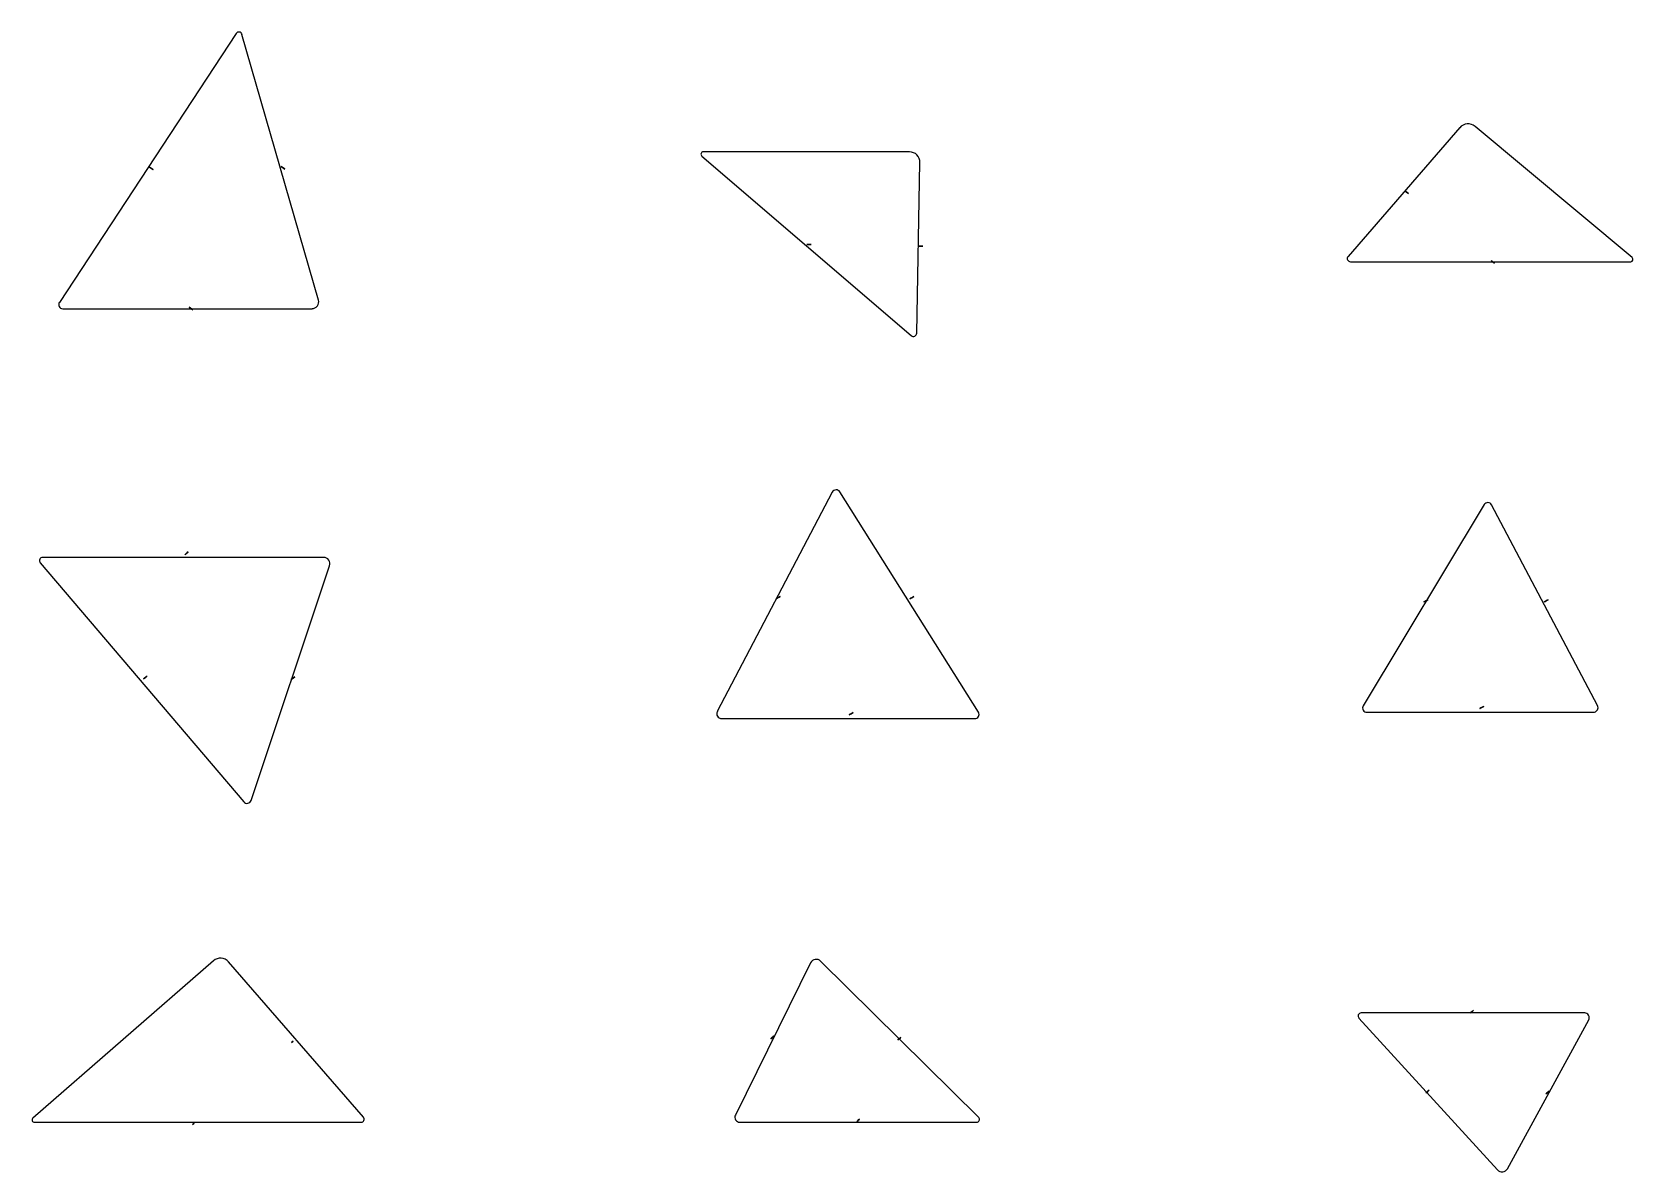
# Model space of a CAD drawing. Header units: metres. Extents: x -1 to 145, y -1 to 19.
# Drawn here: x 8.19 to 15.71, y 13.51 to 18.86 of the extents above; entities that cross this region are included whole.
import ezdxf

# ---------------------------------------------------------------- set-up
doc = ezdxf.new("R2010")
doc.units = ezdxf.units.M
doc.layers.add('LABELS', color=1, linetype='CONTINUOUS')
doc.layers.add('SHAPES', color=3, linetype='CONTINUOUS')

msp = doc.modelspace()

# ---------------------------------------------------------------- linework, layer by layer
at = {"layer": 'LABELS'}
for p, q in [((8.7385, 18.223), (8.7385, 18.223)), ((8.7385, 18.223), (8.7429, 18.2201)), ((8.7385, 18.223), (8.7429, 18.2201)), ((8.7429, 18.2201), (8.7385, 18.223)), ((8.7429, 18.2201), (8.7385, 18.223)), ((8.7385, 18.223), (8.7429, 18.2201)), ((8.7429, 18.2201), (8.7385, 18.223)), ((8.7385, 18.223), (8.7559, 18.2116)), ((8.7385, 18.223), (8.7429, 18.2201)), ((8.7429, 18.2201), (8.7385, 18.223)), ((8.7385, 18.223), (8.7385, 18.223)), ((8.7385, 18.223), (8.7429, 18.2201)), ((8.7429, 18.2201), (8.7516, 18.2144)), ((8.7429, 18.2201), (8.7516, 18.2144)), ((8.7516, 18.2144), (8.7429, 18.2201)), ((8.7516, 18.2144), (8.7429, 18.2201)), ((8.7516, 18.2144), (8.7429, 18.2201)), ((8.7429, 18.2201), (8.7472, 18.2173)), ((8.7429, 18.2201), (8.7516, 18.2144)), ((8.7516, 18.2144), (8.7429, 18.2201)), ((8.7516, 18.2144), (8.7429, 18.2201)), ((8.7429, 18.2201), (8.7429, 18.2201)), ((8.7429, 18.2201), (8.7516, 18.2144)), ((8.7472, 18.2173), (8.7472, 18.2173)), ((8.7472, 18.2173), (8.7516, 18.2144)), ((8.7516, 18.2144), (8.7472, 18.2173)), ((8.7472, 18.2173), (8.7472, 18.2173)), ((8.7516, 18.2144), (8.7559, 18.2116)), ((8.7516, 18.2144), (8.7559, 18.2116)), ((8.7559, 18.2116), (8.7516, 18.2144)), ((8.7559, 18.2116), (8.7516, 18.2144)), ((8.7516, 18.2144), (8.7559, 18.2116)), ((8.7559, 18.2116), (8.7516, 18.2144)), ((8.7516, 18.2144), (8.7559, 18.2116)), ((8.7559, 18.2116), (8.7559, 18.2116)), ((8.7559, 18.2116), (8.7559, 18.2116)), ((8.7559, 18.2116), (8.7559, 18.2116)), ((8.7559, 18.2116), (8.7559, 18.2116)), ((8.7559, 18.2116), (8.7559, 18.2116)), ((9.3569, 18.2258), (9.3569, 18.2258)), ((9.3569, 18.2258), (9.3613, 18.223)), ((9.3569, 18.2258), (9.3613, 18.223)), ((9.3613, 18.223), (9.3569, 18.2258)), ((9.3613, 18.223), (9.3569, 18.2258)), ((9.3569, 18.2258), (9.3613, 18.223)), ((9.3613, 18.223), (9.3569, 18.2258)), ((9.3569, 18.2258), (9.3743, 18.2144)), ((9.3569, 18.2258), (9.3613, 18.223)), ((9.3613, 18.223), (9.3569, 18.2258)), ((9.3743, 18.2144), (9.3569, 18.2258)), ((9.3569, 18.2258), (9.37, 18.2173)), ((9.3613, 18.223), (9.37, 18.2173)), ((9.3613, 18.223), (9.37, 18.2173)), ((9.37, 18.2173), (9.3613, 18.223)), ((9.37, 18.2173), (9.3613, 18.223)), ((9.37, 18.2173), (9.3613, 18.223)), ((9.3613, 18.223), (9.3656, 18.2201)), ((9.3613, 18.223), (9.37, 18.2173)), ((9.37, 18.2173), (9.3613, 18.223)), ((9.37, 18.2173), (9.3613, 18.223)), ((9.3656, 18.2201), (9.3656, 18.2201)), ((9.3656, 18.2201), (9.37, 18.2173)), ((9.37, 18.2173), (9.3656, 18.2201)), ((9.3656, 18.2201), (9.3656, 18.2201)), ((9.37, 18.2173), (9.3743, 18.2144)), ((9.37, 18.2173), (9.3743, 18.2144)), ((9.3743, 18.2144), (9.37, 18.2173)), ((9.3743, 18.2144), (9.37, 18.2173)), ((9.37, 18.2173), (9.3743, 18.2144)), ((9.3743, 18.2144), (9.37, 18.2173)), ((9.37, 18.2173), (9.37, 18.2173)), ((9.3743, 18.2144), (9.3743, 18.2144)), ((9.3743, 18.2144), (9.3743, 18.2144)), ((9.3743, 18.2144), (9.3743, 18.2144)), ((9.3743, 18.2144), (9.3743, 18.2144)), ((14.6344, 18.1129), (14.6344, 18.1129)), ((14.6344, 18.1129), (14.6384, 18.1096)), ((14.6344, 18.1129), (14.6384, 18.1096)), ((14.6384, 18.1096), (14.6344, 18.1129)), ((14.6384, 18.1096), (14.6344, 18.1129)), ((14.6344, 18.1129), (14.6384, 18.1096)), ((14.6384, 18.1096), (14.6344, 18.1129)), ((14.6344, 18.1129), (14.6504, 18.0996)), ((14.6344, 18.1129), (14.6384, 18.1096)), ((14.6384, 18.1096), (14.6344, 18.1129)), ((14.6344, 18.1129), (14.6344, 18.1129)), ((14.6344, 18.1129), (14.6384, 18.1096)), ((14.6384, 18.1096), (14.6464, 18.1029)), ((14.6384, 18.1096), (14.6464, 18.1029)), ((14.6464, 18.1029), (14.6384, 18.1096)), ((14.6464, 18.1029), (14.6384, 18.1096)), ((14.6464, 18.1029), (14.6384, 18.1096)), ((14.6384, 18.1096), (14.6424, 18.1063)), ((14.6384, 18.1096), (14.6464, 18.1029)), ((14.6464, 18.1029), (14.6384, 18.1096)), ((14.6464, 18.1029), (14.6384, 18.1096)), ((14.6384, 18.1096), (14.6384, 18.1096)), ((14.6384, 18.1096), (14.6464, 18.1029)), ((14.6424, 18.1063), (14.6424, 18.1063)), ((14.6424, 18.1063), (14.6464, 18.1029)), ((14.6464, 18.1029), (14.6424, 18.1063)), ((14.6424, 18.1063), (14.6424, 18.1063)), ((14.6464, 18.1029), (14.6504, 18.0996)), ((14.6464, 18.1029), (14.6504, 18.0996)), ((14.6504, 18.0996), (14.6464, 18.1029)), ((14.6504, 18.0996), (14.6464, 18.1029)), ((14.6464, 18.1029), (14.6504, 18.0996)), ((14.6504, 18.0996), (14.6464, 18.1029)), ((14.6464, 18.1029), (14.6504, 18.0996)), ((14.6504, 18.0996), (14.6504, 18.0996)), ((14.6504, 18.0996), (14.6504, 18.0996)), ((14.6504, 18.0996), (14.6504, 18.0996)), ((14.6504, 18.0996), (14.6504, 18.0996)), ((14.6504, 18.0996), (14.6504, 18.0996)), ((11.8252, 17.8604), (11.8252, 17.8604)), ((11.8252, 17.8604), (11.8304, 17.8604)), ((11.8252, 17.8604), (11.8304, 17.8604)), ((11.8304, 17.8604), (11.8252, 17.8604)), ((11.8304, 17.8604), (11.8252, 17.8604)), ((11.8252, 17.8604), (11.8304, 17.8604)), ((11.8304, 17.8604), (11.8252, 17.8604)), ((11.8252, 17.8604), (11.846, 17.8604)), ((11.8252, 17.8604), (11.8304, 17.8604)), ((11.8304, 17.8604), (11.8252, 17.8604)), ((11.846, 17.8604), (11.8252, 17.8604)), ((11.8252, 17.8604), (11.8408, 17.8604)), ((11.8304, 17.8604), (11.8408, 17.8604)), ((11.8304, 17.8604), (11.8408, 17.8604)), ((11.8408, 17.8604), (11.8304, 17.8604)), ((11.8408, 17.8604), (11.8304, 17.8604)), ((11.8408, 17.8604), (11.8304, 17.8604)), ((11.8304, 17.8604), (11.8356, 17.8604)), ((11.8304, 17.8604), (11.8408, 17.8604)), ((11.8408, 17.8604), (11.8304, 17.8604)), ((11.8408, 17.8604), (11.8304, 17.8604)), ((11.8356, 17.8604), (11.8356, 17.8604)), ((11.8356, 17.8604), (11.8408, 17.8604)), ((11.8408, 17.8604), (11.8356, 17.8604)), ((11.8356, 17.8604), (11.8356, 17.8604)), ((11.8408, 17.8604), (11.846, 17.8604)), ((11.8408, 17.8604), (11.846, 17.8604)), ((11.846, 17.8604), (11.8408, 17.8604)), ((11.846, 17.8604), (11.8408, 17.8604)), ((11.8408, 17.8604), (11.846, 17.8604)), ((11.846, 17.8604), (11.8408, 17.8604)), ((11.8408, 17.8604), (11.8408, 17.8604)), ((11.846, 17.8604), (11.846, 17.8604)), ((11.846, 17.8604), (11.846, 17.8604)), ((11.846, 17.8604), (11.846, 17.8604)), ((11.846, 17.8604), (11.846, 17.8604)), ((12.3487, 17.8527), (12.3487, 17.8527)), ((12.3487, 17.8527), (12.3539, 17.8527)), ((12.3487, 17.8527), (12.3539, 17.8527)), ((12.3539, 17.8527), (12.3487, 17.8527)), ((12.3539, 17.8527), (12.3487, 17.8527)), ((12.3487, 17.8527), (12.3539, 17.8527)), ((12.3539, 17.8527), (12.3487, 17.8527)), ((12.3487, 17.8527), (12.3695, 17.8527)), ((12.3487, 17.8527), (12.3539, 17.8527)), ((12.3539, 17.8527), (12.3487, 17.8527)), ((12.3487, 17.8527), (12.3487, 17.8527)), ((12.3487, 17.8527), (12.3539, 17.8527)), ((12.3539, 17.8527), (12.3643, 17.8527)), ((12.3539, 17.8527), (12.3643, 17.8527)), ((12.3643, 17.8527), (12.3539, 17.8527)), ((12.3643, 17.8527), (12.3539, 17.8527)), ((12.3643, 17.8527), (12.3539, 17.8527)), ((12.3539, 17.8527), (12.3591, 17.8527)), ((12.3539, 17.8527), (12.3643, 17.8527)), ((12.3643, 17.8527), (12.3539, 17.8527)), ((12.3643, 17.8527), (12.3539, 17.8527)), ((12.3539, 17.8527), (12.3539, 17.8527)), ((12.3539, 17.8527), (12.3643, 17.8527)), ((12.3591, 17.8527), (12.3591, 17.8527)), ((12.3591, 17.8527), (12.3643, 17.8527)), ((12.3643, 17.8527), (12.3591, 17.8527)), ((12.3591, 17.8527), (12.3591, 17.8527)), ((12.3643, 17.8527), (12.3695, 17.8527)), ((12.3643, 17.8527), (12.3695, 17.8527)), ((12.3695, 17.8527), (12.3643, 17.8527)), ((12.3695, 17.8527), (12.3643, 17.8527)), ((12.3643, 17.8527), (12.3695, 17.8527)), ((12.3695, 17.8527), (12.3643, 17.8527)), ((12.3643, 17.8527), (12.3695, 17.8527)), ((12.3695, 17.8527), (12.3695, 17.8527)), ((12.3695, 17.8527), (12.3695, 17.8527)), ((12.3695, 17.8527), (12.3695, 17.8527)), ((12.3695, 17.8527), (12.3695, 17.8527)), ((12.3695, 17.8527), (12.3695, 17.8527)), ((15.043, 17.7823), (15.039, 17.7856)), ((15.039, 17.7856), (15.043, 17.7823)), ((15.039, 17.7856), (15.043, 17.7823)), ((15.043, 17.7823), (15.039, 17.7856)), ((15.043, 17.7823), (15.039, 17.7856)), ((15.039, 17.7856), (15.043, 17.7823)), ((15.039, 17.7856), (15.039, 17.7856)), ((15.039, 17.7856), (15.043, 17.7823)), ((15.043, 17.7823), (15.051, 17.7756)), ((15.043, 17.7823), (15.051, 17.7756)), ((15.051, 17.7756), (15.043, 17.7823)), ((15.051, 17.7756), (15.043, 17.7823)), ((15.051, 17.7756), (15.043, 17.7823)), ((15.043, 17.7823), (15.047, 17.7789)), ((15.043, 17.7823), (15.043, 17.7823)), ((15.043, 17.7823), (15.051, 17.7756)), ((15.047, 17.7789), (15.051, 17.7756)), ((15.051, 17.7756), (15.047, 17.7789)), ((15.047, 17.7789), (15.047, 17.7789)), ((15.051, 17.7756), (15.055, 17.7722)), ((15.055, 17.7722), (15.051, 17.7756)), ((15.051, 17.7756), (15.055, 17.7722)), ((15.055, 17.7722), (15.051, 17.7756)), ((15.055, 17.7722), (15.051, 17.7756)), ((15.051, 17.7756), (15.055, 17.7722)), ((15.055, 17.7722), (15.055, 17.7722)), ((15.055, 17.7722), (15.055, 17.7722)), ((8.928, 17.5628), (8.9236, 17.5657)), ((8.9236, 17.5657), (8.928, 17.5628)), ((8.9236, 17.5657), (8.928, 17.5628)), ((8.928, 17.5628), (8.9236, 17.5657)), ((8.928, 17.5628), (8.9236, 17.5657)), ((8.9236, 17.5657), (8.928, 17.5628)), ((8.941, 17.5542), (8.9236, 17.5657)), ((8.9236, 17.5657), (8.9367, 17.5571)), ((8.928, 17.5628), (8.9367, 17.5571)), ((8.928, 17.5628), (8.9367, 17.5571)), ((8.9367, 17.5571), (8.928, 17.5628)), ((8.9367, 17.5571), (8.928, 17.5628)), ((8.9367, 17.5571), (8.928, 17.5628)), ((8.928, 17.5628), (8.9323, 17.5599)), ((8.9323, 17.5599), (8.9367, 17.5571)), ((8.9367, 17.5571), (8.9323, 17.5599)), ((8.9323, 17.5599), (8.9323, 17.5599)), ((8.9367, 17.5571), (8.941, 17.5542)), ((8.941, 17.5542), (8.9367, 17.5571)), ((8.9367, 17.5571), (8.941, 17.5542)), ((8.941, 17.5542), (8.9367, 17.5571)), ((8.941, 17.5542), (8.9367, 17.5571)), ((8.9367, 17.5571), (8.9367, 17.5571)), ((8.941, 17.5542), (8.941, 17.5542)), ((8.9072, 16.4076), (8.9032, 16.4043)), ((8.9032, 16.4043), (8.9072, 16.4076)), ((8.9032, 16.4043), (8.9072, 16.4076)), ((8.9072, 16.4076), (8.9032, 16.4043)), ((8.9072, 16.4076), (8.9032, 16.4043)), ((8.9032, 16.4043), (8.9072, 16.4076)), ((8.9032, 16.4043), (8.9072, 16.4076)), ((8.9032, 16.4043), (8.9032, 16.4043)), ((8.9072, 16.4076), (8.9192, 16.4176)), ((8.9072, 16.4076), (8.9152, 16.4143)), ((8.9072, 16.4076), (8.9152, 16.4143)), ((8.9152, 16.4143), (8.9072, 16.4076)), ((8.9152, 16.4143), (8.9072, 16.4076)), ((8.9152, 16.4143), (8.9072, 16.4076)), ((8.9072, 16.4076), (8.9112, 16.4109)), ((8.9112, 16.4109), (8.9152, 16.4143)), ((8.9152, 16.4143), (8.9112, 16.4109)), ((8.9112, 16.4109), (8.9112, 16.4109)), ((8.9152, 16.4143), (8.9192, 16.4176)), ((8.9192, 16.4176), (8.9152, 16.4143)), ((8.9152, 16.4143), (8.9192, 16.4176)), ((8.9192, 16.4176), (8.9152, 16.4143)), ((8.9192, 16.4176), (8.9152, 16.4143)), ((8.9192, 16.4176), (8.9192, 16.4176)), ((8.9192, 16.4176), (8.9192, 16.4176)), ((11.6997, 16.2085), (11.6818, 16.1979)), ((11.6818, 16.1979), (11.6952, 16.2058)), ((11.6818, 16.1979), (11.6862, 16.2005)), ((11.6818, 16.1979), (11.6862, 16.2005)), ((11.6862, 16.2005), (11.6818, 16.1979)), ((11.6818, 16.1979), (11.6862, 16.2005)), ((11.6862, 16.2005), (11.6818, 16.1979)), ((11.6818, 16.1979), (11.6862, 16.2005)), ((11.6862, 16.2005), (11.6818, 16.1979)), ((11.6862, 16.2005), (11.6818, 16.1979)), ((11.6818, 16.1979), (11.6862, 16.2005)), ((11.6818, 16.1979), (11.6862, 16.2005)), ((11.6862, 16.2005), (11.6818, 16.1979)), ((11.6818, 16.1979), (11.6818, 16.1979)), ((11.6818, 16.1979), (11.6818, 16.1979)), ((11.6862, 16.2005), (11.6952, 16.2058)), ((11.6862, 16.2005), (11.6952, 16.2058)), ((11.6952, 16.2058), (11.6862, 16.2005)), ((11.6952, 16.2058), (11.6862, 16.2005)), ((11.6862, 16.2005), (11.6952, 16.2058)), ((11.6952, 16.2058), (11.6862, 16.2005)), ((11.6952, 16.2058), (11.6862, 16.2005)), ((11.6952, 16.2058), (11.6862, 16.2005)), ((11.6862, 16.2005), (11.6952, 16.2058)), ((11.6952, 16.2058), (11.6862, 16.2005)), ((11.6952, 16.2058), (11.6862, 16.2005)), ((11.6862, 16.2005), (11.6907, 16.2032)), ((11.6907, 16.2032), (11.6862, 16.2005)), ((11.6862, 16.2005), (11.6907, 16.2032)), ((11.6907, 16.2032), (11.6997, 16.2085)), ((11.6997, 16.2085), (11.6907, 16.2032)), ((11.6907, 16.2032), (11.6952, 16.2058)), ((11.6952, 16.2058), (11.6907, 16.2032)), ((11.6907, 16.2032), (11.6907, 16.2032)), ((11.6907, 16.2032), (11.6907, 16.2032)), ((11.6952, 16.2058), (11.6997, 16.2085)), ((11.6952, 16.2058), (11.6997, 16.2085)), ((11.6997, 16.2085), (11.6952, 16.2058)), ((11.6952, 16.2058), (11.6997, 16.2085)), ((11.6997, 16.2085), (11.6952, 16.2058)), ((11.6997, 16.2085), (11.6952, 16.2058)), ((11.6952, 16.2058), (11.6997, 16.2085)), ((11.6997, 16.2085), (11.6952, 16.2058)), ((11.6952, 16.2058), (11.6952, 16.2058)), ((11.6997, 16.2085), (11.6997, 16.2085)), ((11.6997, 16.2085), (11.6997, 16.2085)), ((11.6997, 16.2085), (11.6997, 16.2085)), ((12.3095, 16.1971), (12.3139, 16.1998)), ((12.3095, 16.1971), (12.3139, 16.1998)), ((12.3139, 16.1998), (12.3095, 16.1971)), ((12.3095, 16.1971), (12.3139, 16.1998)), ((12.3139, 16.1998), (12.3095, 16.1971)), ((12.3095, 16.1971), (12.3139, 16.1998)), ((12.3139, 16.1998), (12.3095, 16.1971)), ((12.3139, 16.1998), (12.3095, 16.1971)), ((12.3095, 16.1971), (12.3139, 16.1998)), ((12.3095, 16.1971), (12.3139, 16.1998)), ((12.3139, 16.1998), (12.3095, 16.1971)), ((12.3095, 16.1971), (12.3139, 16.1998)), ((12.3095, 16.1971), (12.3095, 16.1971)), ((12.3095, 16.1971), (12.3095, 16.1971)), ((12.3095, 16.1971), (12.3095, 16.1971)), ((12.3139, 16.1998), (12.3274, 16.2078)), ((12.3139, 16.1998), (12.3229, 16.2051)), ((12.3139, 16.1998), (12.3229, 16.2051)), ((12.3229, 16.2051), (12.3139, 16.1998)), ((12.3229, 16.2051), (12.3139, 16.1998)), ((12.3139, 16.1998), (12.3229, 16.2051)), ((12.3229, 16.2051), (12.3139, 16.1998)), ((12.3229, 16.2051), (12.3139, 16.1998)), ((12.3229, 16.2051), (12.3139, 16.1998)), ((12.3139, 16.1998), (12.3229, 16.2051)), ((12.3229, 16.2051), (12.3139, 16.1998)), ((12.3229, 16.2051), (12.3139, 16.1998)), ((12.3229, 16.2051), (12.3139, 16.1998)), ((12.3139, 16.1998), (12.3184, 16.2025)), ((12.3184, 16.2025), (12.3139, 16.1998)), ((12.3139, 16.1998), (12.3184, 16.2025)), ((12.3139, 16.1998), (12.3184, 16.2025)), ((12.3139, 16.1998), (12.3139, 16.1998)), ((12.3184, 16.2025), (12.3274, 16.2078)), ((12.3274, 16.2078), (12.3184, 16.2025)), ((12.3184, 16.2025), (12.3229, 16.2051)), ((12.3229, 16.2051), (12.3184, 16.2025)), ((12.3184, 16.2025), (12.3184, 16.2025)), ((12.3184, 16.2025), (12.3184, 16.2025)), ((12.3229, 16.2051), (12.3274, 16.2078)), ((12.3229, 16.2051), (12.3274, 16.2078)), ((12.3274, 16.2078), (12.3229, 16.2051)), ((12.3229, 16.2051), (12.3274, 16.2078)), ((12.3274, 16.2078), (12.3229, 16.2051)), ((12.3274, 16.2078), (12.3229, 16.2051)), ((12.3229, 16.2051), (12.3274, 16.2078)), ((12.3274, 16.2078), (12.3229, 16.2051)), ((12.3274, 16.2078), (12.3229, 16.2051)), ((12.3274, 16.2078), (12.3274, 16.2078)), ((12.3274, 16.2078), (12.3274, 16.2078)), ((12.3274, 16.2078), (12.3274, 16.2078)), ((12.3274, 16.2078), (12.3274, 16.2078)), ((14.7232, 16.1826), (14.7278, 16.185)), ((14.7232, 16.1826), (14.7278, 16.185)), ((14.7278, 16.185), (14.7232, 16.1826)), ((14.7232, 16.1826), (14.7278, 16.185)), ((14.7278, 16.185), (14.7232, 16.1826)), ((14.7232, 16.1826), (14.7278, 16.185)), ((14.7278, 16.185), (14.7232, 16.1826)), ((14.7278, 16.185), (14.7232, 16.1826)), ((14.7232, 16.1826), (14.7278, 16.185)), ((14.7232, 16.1826), (14.7278, 16.185)), ((14.7278, 16.185), (14.7232, 16.1826)), ((14.7232, 16.1826), (14.7278, 16.185)), ((14.7232, 16.1826), (14.7232, 16.1826)), ((14.7232, 16.1826), (14.7232, 16.1826)), ((14.7232, 16.1826), (14.7232, 16.1826)), ((14.7278, 16.185), (14.737, 16.1899)), ((14.7278, 16.185), (14.737, 16.1899)), ((14.737, 16.1899), (14.7278, 16.185)), ((14.737, 16.1899), (14.7278, 16.185)), ((14.7278, 16.185), (14.737, 16.1899)), ((14.737, 16.1899), (14.7278, 16.185)), ((14.737, 16.1899), (14.7278, 16.185)), ((14.737, 16.1899), (14.7278, 16.185)), ((14.7278, 16.185), (14.737, 16.1899)), ((14.737, 16.1899), (14.7278, 16.185)), ((14.737, 16.1899), (14.7278, 16.185)), ((14.7278, 16.185), (14.737, 16.1899)), ((14.7278, 16.185), (14.7324, 16.1875)), ((14.7324, 16.1875), (14.7278, 16.185)), ((14.7278, 16.185), (14.7324, 16.1875)), ((14.7278, 16.185), (14.7278, 16.185)), ((14.7324, 16.1875), (14.7416, 16.1923)), ((14.7416, 16.1923), (14.7324, 16.1875)), ((14.7324, 16.1875), (14.737, 16.1899)), ((14.737, 16.1899), (14.7324, 16.1875)), ((14.7324, 16.1875), (14.7324, 16.1875)), ((14.7324, 16.1875), (14.7324, 16.1875)), ((14.737, 16.1899), (14.7416, 16.1923)), ((14.737, 16.1899), (14.7416, 16.1923)), ((14.7416, 16.1923), (14.737, 16.1899)), ((14.737, 16.1899), (14.7416, 16.1923)), ((14.7416, 16.1923), (14.737, 16.1899)), ((14.7416, 16.1923), (14.737, 16.1899)), ((14.737, 16.1899), (14.7416, 16.1923)), ((14.7416, 16.1923), (14.737, 16.1899)), ((14.737, 16.1899), (14.7416, 16.1923)), ((14.7416, 16.1923), (14.7416, 16.1923)), ((14.7416, 16.1923), (14.7416, 16.1923)), ((14.7416, 16.1923), (14.7416, 16.1923)), ((14.7416, 16.1923), (14.7416, 16.1923)), ((15.288, 16.1831), (15.2926, 16.1855)), ((15.288, 16.1831), (15.2926, 16.1855)), ((15.2926, 16.1855), (15.288, 16.1831)), ((15.288, 16.1831), (15.2926, 16.1855)), ((15.2926, 16.1855), (15.288, 16.1831)), ((15.288, 16.1831), (15.2926, 16.1855)), ((15.2926, 16.1855), (15.288, 16.1831)), ((15.2926, 16.1855), (15.288, 16.1831)), ((15.288, 16.1831), (15.2926, 16.1855)), ((15.288, 16.1831), (15.2926, 16.1855)), ((15.2926, 16.1855), (15.288, 16.1831)), ((15.2926, 16.1855), (15.288, 16.1831)), ((15.288, 16.1831), (15.2926, 16.1855)), ((15.288, 16.1831), (15.288, 16.1831)), ((15.288, 16.1831), (15.288, 16.1831)), ((15.288, 16.1831), (15.288, 16.1831)), ((15.2926, 16.1855), (15.3064, 16.1928)), ((15.2926, 16.1855), (15.3018, 16.1904)), ((15.2926, 16.1855), (15.3018, 16.1904)), ((15.3018, 16.1904), (15.2926, 16.1855)), ((15.3018, 16.1904), (15.2926, 16.1855)), ((15.2926, 16.1855), (15.3018, 16.1904)), ((15.3018, 16.1904), (15.2926, 16.1855)), ((15.3018, 16.1904), (15.2926, 16.1855)), ((15.3018, 16.1904), (15.2926, 16.1855)), ((15.2926, 16.1855), (15.3018, 16.1904)), ((15.3018, 16.1904), (15.2926, 16.1855)), ((15.3018, 16.1904), (15.2926, 16.1855)), ((15.2926, 16.1855), (15.2972, 16.188)), ((15.2972, 16.188), (15.2926, 16.1855)), ((15.2926, 16.1855), (15.2972, 16.188)), ((15.2972, 16.188), (15.3064, 16.1928)), ((15.3064, 16.1928), (15.2972, 16.188)), ((15.2972, 16.188), (15.3018, 16.1904)), ((15.3018, 16.1904), (15.2972, 16.188)), ((15.2972, 16.188), (15.2972, 16.188)), ((15.2972, 16.188), (15.2972, 16.188)), ((15.3018, 16.1904), (15.3064, 16.1928)), ((15.3018, 16.1904), (15.3064, 16.1928)), ((15.3064, 16.1928), (15.3018, 16.1904)), ((15.3018, 16.1904), (15.3064, 16.1928)), ((15.3064, 16.1928), (15.3018, 16.1904)), ((15.3064, 16.1928), (15.3018, 16.1904)), ((15.3018, 16.1904), (15.3064, 16.1928)), ((15.3064, 16.1928), (15.3018, 16.1904)), ((15.3064, 16.1928), (15.3064, 16.1928)), ((15.3064, 16.1928), (15.3064, 16.1928)), ((15.3064, 16.1928), (15.3064, 16.1928)), ((8.7105, 15.8217), (8.7145, 15.8251)), ((8.7105, 15.8217), (8.7145, 15.8251)), ((8.7145, 15.8251), (8.7105, 15.8217)), ((8.7105, 15.8217), (8.7145, 15.8251)), ((8.7145, 15.8251), (8.7105, 15.8217)), ((8.7105, 15.8217), (8.7145, 15.8251)), ((8.7145, 15.8251), (8.7105, 15.8217)), ((8.7145, 15.8251), (8.7105, 15.8217)), ((8.7105, 15.8217), (8.7145, 15.8251)), ((8.7105, 15.8217), (8.7145, 15.8251)), ((8.7145, 15.8251), (8.7105, 15.8217)), ((8.7105, 15.8217), (8.7145, 15.8251)), ((8.7105, 15.8217), (8.7105, 15.8217)), ((8.7105, 15.8217), (8.7105, 15.8217)), ((8.7105, 15.8217), (8.7105, 15.8217)), ((8.7145, 15.8251), (8.7225, 15.8317)), ((8.7145, 15.8251), (8.7225, 15.8317)), ((8.7225, 15.8317), (8.7145, 15.8251)), ((8.7225, 15.8317), (8.7145, 15.8251)), ((8.7145, 15.8251), (8.7225, 15.8317)), ((8.7225, 15.8317), (8.7145, 15.8251)), ((8.7225, 15.8317), (8.7145, 15.8251)), ((8.7225, 15.8317), (8.7145, 15.8251)), ((8.7145, 15.8251), (8.7225, 15.8317)), ((8.7225, 15.8317), (8.7145, 15.8251)), ((8.7225, 15.8317), (8.7145, 15.8251)), ((8.7145, 15.8251), (8.7225, 15.8317)), ((8.7145, 15.8251), (8.7185, 15.8284)), ((8.7185, 15.8284), (8.7145, 15.8251)), ((8.7145, 15.8251), (8.7185, 15.8284)), ((8.7145, 15.8251), (8.7145, 15.8251)), ((8.7185, 15.8284), (8.7265, 15.8351)), ((8.7265, 15.8351), (8.7185, 15.8284)), ((8.7185, 15.8284), (8.7225, 15.8317)), ((8.7225, 15.8317), (8.7185, 15.8284)), ((8.7185, 15.8284), (8.7185, 15.8284)), ((8.7185, 15.8284), (8.7185, 15.8284)), ((8.7225, 15.8317), (8.7265, 15.8351)), ((8.7225, 15.8317), (8.7265, 15.8351)), ((8.7265, 15.8351), (8.7225, 15.8317)), ((8.7225, 15.8317), (8.7265, 15.8351)), ((8.7265, 15.8351), (8.7225, 15.8317)), ((8.7265, 15.8351), (8.7225, 15.8317)), ((8.7225, 15.8317), (8.7265, 15.8351)), ((8.7265, 15.8351), (8.7225, 15.8317)), ((8.7225, 15.8317), (8.7265, 15.8351)), ((8.7265, 15.8351), (8.7265, 15.8351)), ((8.7265, 15.8351), (8.7265, 15.8351)), ((8.7265, 15.8351), (8.7265, 15.8351)), ((8.7265, 15.8351), (8.7265, 15.8351)), ((9.42, 15.8316), (9.404, 15.8183)), ((9.404, 15.8183), (9.416, 15.8283)), ((9.404, 15.8183), (9.408, 15.8216)), ((9.404, 15.8183), (9.408, 15.8216)), ((9.408, 15.8216), (9.404, 15.8183)), ((9.404, 15.8183), (9.408, 15.8216)), ((9.408, 15.8216), (9.404, 15.8183)), ((9.404, 15.8183), (9.408, 15.8216)), ((9.408, 15.8216), (9.404, 15.8183)), ((9.408, 15.8216), (9.404, 15.8183)), ((9.404, 15.8183), (9.408, 15.8216)), ((9.404, 15.8183), (9.408, 15.8216)), ((9.408, 15.8216), (9.404, 15.8183)), ((9.404, 15.8183), (9.404, 15.8183)), ((9.404, 15.8183), (9.404, 15.8183)), ((9.408, 15.8216), (9.416, 15.8283)), ((9.408, 15.8216), (9.416, 15.8283)), ((9.416, 15.8283), (9.408, 15.8216)), ((9.416, 15.8283), (9.408, 15.8216)), ((9.408, 15.8216), (9.416, 15.8283)), ((9.416, 15.8283), (9.408, 15.8216)), ((9.416, 15.8283), (9.408, 15.8216)), ((9.416, 15.8283), (9.408, 15.8216)), ((9.408, 15.8216), (9.416, 15.8283)), ((9.416, 15.8283), (9.408, 15.8216)), ((9.416, 15.8283), (9.408, 15.8216)), ((9.408, 15.8216), (9.412, 15.825)), ((9.412, 15.825), (9.408, 15.8216)), ((9.408, 15.8216), (9.412, 15.825)), ((9.412, 15.825), (9.42, 15.8316)), ((9.42, 15.8316), (9.412, 15.825)), ((9.412, 15.825), (9.416, 15.8283)), ((9.416, 15.8283), (9.412, 15.825)), ((9.412, 15.825), (9.412, 15.825)), ((9.412, 15.825), (9.412, 15.825)), ((9.416, 15.8283), (9.42, 15.8316)), ((9.416, 15.8283), (9.42, 15.8316)), ((9.42, 15.8316), (9.416, 15.8283)), ((9.416, 15.8283), (9.42, 15.8316)), ((9.42, 15.8316), (9.416, 15.8283)), ((9.42, 15.8316), (9.416, 15.8283)), ((9.416, 15.8283), (9.42, 15.8316)), ((9.42, 15.8316), (9.416, 15.8283)), ((9.416, 15.8283), (9.416, 15.8283)), ((9.42, 15.8316), (9.42, 15.8316)), ((9.42, 15.8316), (9.42, 15.8316)), ((9.42, 15.8316), (9.42, 15.8316)), ((12.0291, 15.6557), (12.0246, 15.653)), ((12.0246, 15.653), (12.0291, 15.6557)), ((12.0246, 15.653), (12.0291, 15.6557)), ((12.0291, 15.6557), (12.0246, 15.653)), ((12.0246, 15.653), (12.0291, 15.6557)), ((12.0291, 15.6557), (12.0246, 15.653)), ((12.0246, 15.653), (12.0291, 15.6557)), ((12.0291, 15.6557), (12.0246, 15.653)), ((12.0246, 15.653), (12.0291, 15.6557)), ((12.0246, 15.653), (12.0246, 15.653)), ((12.0246, 15.653), (12.0246, 15.653)), ((12.0291, 15.6557), (12.0381, 15.661)), ((12.0291, 15.6557), (12.0381, 15.661)), ((12.0381, 15.661), (12.0291, 15.6557)), ((12.0381, 15.661), (12.0291, 15.6557)), ((12.0291, 15.6557), (12.0381, 15.661)), ((12.0381, 15.661), (12.0291, 15.6557)), ((12.0381, 15.661), (12.0291, 15.6557)), ((12.0291, 15.6557), (12.0381, 15.661)), ((12.0291, 15.6557), (12.0336, 15.6583)), ((12.0336, 15.6583), (12.0291, 15.6557)), ((12.0291, 15.6557), (12.0291, 15.6557)), ((12.0336, 15.6583), (12.0426, 15.6636)), ((12.0426, 15.6636), (12.0336, 15.6583)), ((12.0336, 15.6583), (12.0336, 15.6583)), ((12.0381, 15.661), (12.0426, 15.6636)), ((12.0426, 15.6636), (12.0381, 15.661)), ((12.0381, 15.661), (12.0426, 15.6636)), ((12.0426, 15.6636), (12.0381, 15.661)), ((12.0381, 15.661), (12.0426, 15.6636)), ((12.0426, 15.6636), (12.0381, 15.661)), ((12.0381, 15.661), (12.0426, 15.6636)), ((12.0426, 15.6636), (12.0426, 15.6636)), ((12.0426, 15.6636), (12.0426, 15.6636)), ((15.0053, 15.6923), (14.9868, 15.6826)), ((14.9868, 15.6826), (15.0007, 15.6899)), ((14.9914, 15.685), (14.9868, 15.6826)), ((14.9868, 15.6826), (14.9914, 15.685)), ((14.9868, 15.6826), (14.9914, 15.685)), ((14.9914, 15.685), (14.9868, 15.6826)), ((14.9868, 15.6826), (14.9914, 15.685)), ((14.9914, 15.685), (14.9868, 15.6826)), ((14.9868, 15.6826), (14.9914, 15.685)), ((14.9914, 15.685), (14.9868, 15.6826)), ((14.9868, 15.6826), (14.9868, 15.6826)), ((14.9914, 15.685), (15.0007, 15.6899)), ((14.9914, 15.685), (15.0007, 15.6899)), ((15.0007, 15.6899), (14.9914, 15.685)), ((15.0007, 15.6899), (14.9914, 15.685)), ((14.9914, 15.685), (15.0007, 15.6899)), ((15.0007, 15.6899), (14.9914, 15.685)), ((15.0007, 15.6899), (14.9914, 15.685)), ((14.9914, 15.685), (14.9961, 15.6874)), ((14.9961, 15.6874), (14.9914, 15.685)), ((14.9961, 15.6874), (15.0053, 15.6923)), ((15.0053, 15.6923), (14.9961, 15.6874)), ((14.9961, 15.6874), (14.9961, 15.6874)), ((15.0007, 15.6899), (15.0053, 15.6923)), ((15.0053, 15.6923), (15.0007, 15.6899)), ((15.0007, 15.6899), (15.0053, 15.6923)), ((15.0053, 15.6923), (15.0007, 15.6899)), ((15.0007, 15.6899), (15.0053, 15.6923)), ((15.0053, 15.6923), (15.0007, 15.6899)), ((15.0007, 15.6899), (15.0007, 15.6899)), ((15.0053, 15.6923), (15.0053, 15.6923)), ((14.941, 14.2526), (14.9471, 14.2581)), ((14.9434, 14.2547), (14.941, 14.2526)), ((14.9434, 14.2547), (14.9542, 14.2646)), ((14.9518, 14.2624), (14.9434, 14.2547)), ((14.9481, 14.259), (14.9434, 14.2547)), ((14.9481, 14.259), (14.9434, 14.2547)), ((14.9441, 14.2553), (14.9434, 14.2547)), ((14.9434, 14.2547), (14.9441, 14.2553)), ((14.9434, 14.2547), (14.9441, 14.2553)), ((14.9434, 14.2547), (14.9441, 14.2553)), ((14.9441, 14.2553), (14.9535, 14.264)), ((14.9495, 14.2603), (14.9441, 14.2553)), ((14.9441, 14.2553), (14.9495, 14.2603)), ((14.9441, 14.2553), (14.9495, 14.2603)), ((14.9458, 14.2569), (14.9518, 14.2624)), ((14.9458, 14.2569), (14.9505, 14.2612)), ((14.9495, 14.2603), (14.9458, 14.2569)), ((14.9471, 14.2581), (14.9495, 14.2603)), ((14.9535, 14.264), (14.9481, 14.259)), ((14.9535, 14.264), (14.9481, 14.259)), ((14.9535, 14.264), (14.9481, 14.259)), ((14.9495, 14.2603), (14.9542, 14.2646)), ((14.9495, 14.2603), (14.9542, 14.2646)), ((14.9512, 14.2618), (14.9495, 14.2603)), ((14.9512, 14.2618), (14.9495, 14.2603)), ((14.9505, 14.2612), (14.9566, 14.2667)), ((14.9505, 14.2612), (14.9566, 14.2667)), ((14.9535, 14.264), (14.9505, 14.2612)), ((14.9566, 14.2667), (14.9518, 14.2624)), ((14.9542, 14.2646), (14.9535, 14.264)), ((14.9542, 14.2646), (14.9535, 14.264)), ((14.9542, 14.2646), (14.9535, 14.264)), ((11.6558, 14.1313), (11.6616, 14.1371)), ((11.6558, 14.1313), (11.6616, 14.1371)), ((11.6662, 14.1416), (11.6582, 14.1335)), ((11.6582, 14.1335), (11.6651, 14.1402)), ((11.6582, 14.1335), (11.6628, 14.138)), ((11.6628, 14.138), (11.6582, 14.1335)), ((11.6628, 14.138), (11.6582, 14.1335)), ((11.6628, 14.138), (11.6582, 14.1335)), ((11.6587, 14.1342), (11.6639, 14.1394)), ((11.6587, 14.1342), (11.6639, 14.1394)), ((11.6587, 14.1342), (11.6639, 14.1394)), ((11.6616, 14.1371), (11.6587, 14.1342)), ((11.6616, 14.1371), (11.6587, 14.1342)), ((11.6605, 14.1358), (11.6662, 14.1416)), ((11.6605, 14.1358), (11.6662, 14.1416)), ((11.6605, 14.1358), (11.6651, 14.1402)), ((11.6639, 14.1394), (11.6605, 14.1358)), ((11.661, 14.1365), (11.6605, 14.1358)), ((11.6639, 14.1394), (11.661, 14.1365)), ((11.6616, 14.1371), (11.6639, 14.1394)), ((11.6616, 14.1371), (11.6639, 14.1394)), ((11.6628, 14.138), (11.668, 14.1431)), ((11.668, 14.1431), (11.6628, 14.138)), ((11.668, 14.1431), (11.6628, 14.138)), ((11.668, 14.1431), (11.6628, 14.138)), ((11.6639, 14.1394), (11.6686, 14.1438)), ((11.6639, 14.1394), (11.6686, 14.1438)), ((11.6639, 14.1394), (11.6686, 14.1438)), ((11.6686, 14.1438), (11.6639, 14.1394)), ((11.6639, 14.1394), (11.668, 14.1431)), ((11.6657, 14.1409), (11.6639, 14.1394)), ((11.6657, 14.1409), (11.6639, 14.1394)), ((11.6657, 14.1409), (11.6639, 14.1394)), ((11.6651, 14.1402), (11.6709, 14.146)), ((11.6651, 14.1402), (11.668, 14.1431)), ((11.6709, 14.146), (11.6662, 14.1416)), ((11.668, 14.1431), (11.6709, 14.146)), ((11.6686, 14.1438), (11.668, 14.1431)), ((11.6686, 14.1438), (11.668, 14.1431)), ((11.6686, 14.1438), (11.668, 14.1431)), ((11.668, 14.1431), (11.6686, 14.1438)), ((12.2593, 14.1324), (12.2645, 14.1376)), ((12.2645, 14.1376), (12.2593, 14.1324)), ((12.2645, 14.1376), (12.2593, 14.1324)), ((12.2645, 14.1376), (12.2593, 14.1324)), ((12.2604, 14.1338), (12.265, 14.1383)), ((12.2604, 14.1338), (12.265, 14.1383)), ((12.2604, 14.1338), (12.265, 14.1383)), ((12.265, 14.1383), (12.2604, 14.1338)), ((12.2604, 14.1338), (12.2645, 14.1376)), ((12.2616, 14.1347), (12.2673, 14.1405)), ((12.2616, 14.1347), (12.2645, 14.1376)), ((12.2673, 14.1405), (12.2627, 14.136)), ((12.2645, 14.1376), (12.2673, 14.1405)), ((12.265, 14.1383), (12.2645, 14.1376)), ((12.265, 14.1383), (12.2645, 14.1376)), ((12.265, 14.1383), (12.2645, 14.1376)), ((12.2645, 14.1376), (12.265, 14.1383)), ((9.4055, 14.1142), (9.4134, 14.1211)), ((9.4055, 14.1142), (9.4134, 14.1211)), ((9.4134, 14.1211), (9.4055, 14.1142)), ((9.4055, 14.1142), (9.4134, 14.1211)), ((9.4134, 14.1211), (9.4055, 14.1142)), ((9.4055, 14.1142), (9.4134, 14.1211)), ((9.4055, 14.1142), (9.4134, 14.1211)), ((9.4055, 14.1142), (9.4134, 14.1211)), ((9.4095, 14.1177), (9.4055, 14.1142)), ((9.4055, 14.1142), (9.4095, 14.1177)), ((9.4095, 14.1177), (9.4055, 14.1142)), ((9.4055, 14.1142), (9.4095, 14.1177)), ((9.4095, 14.1177), (9.4055, 14.1142)), ((9.4055, 14.1142), (9.4095, 14.1177)), ((9.4095, 14.1177), (9.4055, 14.1142)), ((9.4055, 14.1142), (9.4095, 14.1177)), ((9.4055, 14.1142), (9.4055, 14.1142)), ((9.4055, 14.1142), (9.4055, 14.1142)), ((9.4055, 14.1142), (9.4055, 14.1142)), ((9.4055, 14.1142), (9.4055, 14.1142)), ((9.4055, 14.1142), (9.4055, 14.1142)), ((9.4055, 14.1142), (9.4055, 14.1142)), ((9.4055, 14.1142), (9.4055, 14.1142)), ((9.4055, 14.1142), (9.4055, 14.1142)), ((9.4134, 14.1211), (9.4095, 14.1177)), ((9.4095, 14.1177), (9.4134, 14.1211)), ((9.4095, 14.1177), (9.4134, 14.1211)), ((9.4134, 14.1211), (9.4095, 14.1177)), ((9.4095, 14.1177), (9.4134, 14.1211)), ((9.4134, 14.1211), (9.4095, 14.1177)), ((9.4095, 14.1177), (9.4134, 14.1211)), ((9.4134, 14.1211), (9.4095, 14.1177)), ((9.4095, 14.1177), (9.4134, 14.1211)), ((9.4095, 14.1177), (9.4134, 14.1211)), ((9.4134, 14.1211), (9.4095, 14.1177)), ((9.4095, 14.1177), (9.4134, 14.1211)), ((9.4134, 14.1211), (9.4095, 14.1177)), ((9.4134, 14.1211), (9.4134, 14.1211)), ((9.4134, 14.1211), (9.4134, 14.1211)), ((9.4134, 14.1211), (9.4134, 14.1211)), ((9.4134, 14.1211), (9.4134, 14.1211)), ((9.4134, 14.1211), (9.4134, 14.1211)), ((9.4134, 14.1211), (9.4134, 14.1211)), ((9.4134, 14.1211), (9.4134, 14.1211)), ((11.6582, 14.1335), (11.6558, 14.1313)), ((11.6582, 14.1335), (11.6558, 14.1313)), ((11.6587, 14.1342), (11.6582, 14.1335)), ((11.6582, 14.1335), (11.6587, 14.1342)), ((11.6582, 14.1335), (11.6587, 14.1342)), ((11.6582, 14.1335), (11.6587, 14.1342)), ((11.6587, 14.1342), (11.6582, 14.1335)), ((12.2523, 14.1258), (12.2581, 14.1316)), ((12.2523, 14.1258), (12.2581, 14.1316)), ((12.2546, 14.128), (12.2523, 14.1258)), ((12.2546, 14.128), (12.2523, 14.1258)), ((12.2627, 14.136), (12.2546, 14.128)), ((12.2546, 14.128), (12.2593, 14.1324)), ((12.2593, 14.1324), (12.2546, 14.128)), ((12.2593, 14.1324), (12.2546, 14.128)), ((12.2593, 14.1324), (12.2546, 14.128)), ((12.2546, 14.128), (12.2569, 14.1302)), ((12.2552, 14.1287), (12.2546, 14.128)), ((12.2546, 14.128), (12.2552, 14.1287)), ((12.2546, 14.128), (12.2552, 14.1287)), ((12.2546, 14.128), (12.2552, 14.1287)), ((12.2552, 14.1287), (12.2546, 14.128)), ((12.2552, 14.1287), (12.2604, 14.1338)), ((12.2552, 14.1287), (12.2604, 14.1338)), ((12.2552, 14.1287), (12.2604, 14.1338)), ((12.2604, 14.1338), (12.2552, 14.1287)), ((12.2581, 14.1316), (12.2552, 14.1287)), ((12.2569, 14.1302), (12.2627, 14.136)), ((12.2569, 14.1302), (12.2627, 14.136)), ((12.2569, 14.1302), (12.2621, 14.1354)), ((12.2569, 14.1302), (12.2616, 14.1347)), ((12.2604, 14.1338), (12.2569, 14.1302)), ((12.2581, 14.1316), (12.2604, 14.1338)), ((12.2581, 14.1316), (12.2604, 14.1338)), ((12.2621, 14.1354), (12.2604, 14.1338)), ((12.2621, 14.1354), (12.2604, 14.1338)), ((12.2621, 14.1354), (12.2604, 14.1338)), ((12.2621, 14.1354), (12.2627, 14.136)), ((14.7328, 13.8778), (14.7388, 13.8834)), ((14.7328, 13.8778), (14.7388, 13.8834)), ((14.7328, 13.8778), (14.7388, 13.8834)), ((14.7351, 13.88), (14.7328, 13.8778)), ((14.7351, 13.88), (14.7328, 13.8778)), ((14.7351, 13.88), (14.7328, 13.8778)), ((14.7435, 13.8877), (14.7351, 13.88)), ((14.7351, 13.88), (14.7398, 13.8843)), ((14.7398, 13.8843), (14.7351, 13.88)), ((14.7398, 13.8843), (14.7351, 13.88)), ((14.7398, 13.8843), (14.7351, 13.88)), ((14.7358, 13.8806), (14.7351, 13.88)), ((14.7351, 13.88), (14.7358, 13.8806)), ((14.7351, 13.88), (14.7358, 13.8806)), ((14.7351, 13.88), (14.7358, 13.8806)), ((14.7358, 13.8806), (14.7412, 13.8855)), ((14.7358, 13.8806), (14.7412, 13.8855)), ((14.7358, 13.8806), (14.7412, 13.8855)), ((14.7388, 13.8834), (14.7358, 13.8806)), ((14.7375, 13.8821), (14.7435, 13.8877)), ((14.7375, 13.8821), (14.7435, 13.8877)), ((14.7375, 13.8821), (14.7422, 13.8865)), ((14.7412, 13.8855), (14.7375, 13.8821)), ((14.7388, 13.8834), (14.7412, 13.8855)), ((14.7388, 13.8834), (14.7412, 13.8855)), ((14.7388, 13.8834), (14.7412, 13.8855)), ((14.7398, 13.8843), (14.7452, 13.8892)), ((14.7452, 13.8892), (14.7398, 13.8843)), ((14.7452, 13.8892), (14.7398, 13.8843)), ((14.7452, 13.8892), (14.7398, 13.8843)), ((14.7412, 13.8855), (14.7459, 13.8898)), ((14.7412, 13.8855), (14.7459, 13.8898)), ((14.7412, 13.8855), (14.7459, 13.8898)), ((14.7412, 13.8855), (14.7452, 13.8892)), ((14.7412, 13.8855), (14.7452, 13.8892)), ((14.7429, 13.8871), (14.7412, 13.8855)), ((14.7429, 13.8871), (14.7412, 13.8855)), ((14.7429, 13.8871), (14.7412, 13.8855)), ((14.7422, 13.8865), (14.7483, 13.892)), ((14.7483, 13.892), (14.7435, 13.8877)), ((14.7452, 13.8892), (14.7483, 13.892)), ((14.7459, 13.8898), (14.7452, 13.8892)), ((14.7459, 13.8898), (14.7452, 13.8892)), ((14.7459, 13.8898), (14.7452, 13.8892)), ((15.2968, 13.8738), (15.3029, 13.8793)), ((15.2968, 13.8738), (15.3029, 13.8793)), ((15.2991, 13.8759), (15.2968, 13.8738)), ((15.2991, 13.8759), (15.2968, 13.8738)), ((15.3076, 13.8837), (15.2991, 13.8759)), ((15.2991, 13.8759), (15.3062, 13.8824)), ((15.2991, 13.8759), (15.3038, 13.8803)), ((15.3038, 13.8803), (15.2991, 13.8759)), ((15.3038, 13.8803), (15.2991, 13.8759)), ((15.3038, 13.8803), (15.2991, 13.8759)), ((15.2998, 13.8766), (15.2991, 13.8759)), ((15.2991, 13.8759), (15.2998, 13.8766)), ((15.2991, 13.8759), (15.2998, 13.8766)), ((15.2991, 13.8759), (15.2998, 13.8766)), ((15.2998, 13.8766), (15.2991, 13.8759)), ((15.2998, 13.8766), (15.3052, 13.8815)), ((15.2998, 13.8766), (15.3052, 13.8815)), ((15.2998, 13.8766), (15.3052, 13.8815)), ((15.3029, 13.8793), (15.2998, 13.8766)), ((15.3029, 13.8793), (15.2998, 13.8766)), ((15.3015, 13.8781), (15.3076, 13.8837)), ((15.3015, 13.8781), (15.3076, 13.8837)), ((15.3015, 13.8781), (15.3062, 13.8824)), ((15.3052, 13.8815), (15.3015, 13.8781)), ((15.3022, 13.8787), (15.3015, 13.8781)), ((15.3052, 13.8815), (15.3022, 13.8787)), ((15.3029, 13.8793), (15.3052, 13.8815)), ((15.3029, 13.8793), (15.3052, 13.8815)), ((15.3038, 13.8803), (15.3092, 13.8852)), ((15.3092, 13.8852), (15.3038, 13.8803)), ((15.3092, 13.8852), (15.3038, 13.8803)), ((15.3092, 13.8852), (15.3038, 13.8803)), ((15.3052, 13.8815), (15.3099, 13.8858)), ((15.3052, 13.8815), (15.3099, 13.8858)), ((15.3052, 13.8815), (15.3099, 13.8858)), ((15.3099, 13.8858), (15.3052, 13.8815)), ((15.3052, 13.8815), (15.3092, 13.8852)), ((15.3069, 13.883), (15.3052, 13.8815)), ((15.3069, 13.883), (15.3052, 13.8815)), ((15.3069, 13.883), (15.3052, 13.8815)), ((15.3062, 13.8824), (15.3123, 13.888)), ((15.3062, 13.8824), (15.3092, 13.8852)), ((15.3123, 13.888), (15.3076, 13.8837)), ((15.3092, 13.8852), (15.3123, 13.888)), ((15.3099, 13.8858), (15.3092, 13.8852)), ((15.3099, 13.8858), (15.3092, 13.8852)), ((15.3099, 13.8858), (15.3092, 13.8852)), ((15.3092, 13.8852), (15.3099, 13.8858)), ((8.9404, 13.7303), (8.9483, 13.7371)), ((8.9404, 13.7303), (8.9483, 13.7371)), ((8.9404, 13.7303), (8.9483, 13.7371)), ((8.9444, 13.7337), (8.9404, 13.7303)), ((8.9444, 13.7337), (8.9404, 13.7303)), ((8.9444, 13.7337), (8.9404, 13.7303)), ((8.9404, 13.7303), (8.9444, 13.7337)), ((8.9444, 13.7337), (8.9404, 13.7303)), ((8.9404, 13.7303), (8.9444, 13.7337)), ((8.9444, 13.7337), (8.9404, 13.7303)), ((8.9404, 13.7303), (8.9444, 13.7337)), ((8.9444, 13.7337), (8.9404, 13.7303)), ((8.9404, 13.7303), (8.9404, 13.7303)), ((8.9404, 13.7303), (8.9404, 13.7303)), ((8.9404, 13.7303), (8.9404, 13.7303)), ((8.9404, 13.7303), (8.9404, 13.7303)), ((8.9483, 13.7371), (8.9444, 13.7337)), ((8.9483, 13.7371), (8.9444, 13.7337)), ((8.9444, 13.7337), (8.9483, 13.7371)), ((8.9483, 13.7371), (8.9444, 13.7337)), ((8.9444, 13.7337), (8.9483, 13.7371)), ((8.9483, 13.7371), (8.9444, 13.7337)), ((8.9444, 13.7337), (8.9483, 13.7371)), ((8.9483, 13.7371), (8.9444, 13.7337)), ((8.9444, 13.7337), (8.9483, 13.7371)), ((8.9483, 13.7371), (8.9444, 13.7337)), ((8.9444, 13.7337), (8.9483, 13.7371)), ((8.9483, 13.7371), (8.9444, 13.7337)), ((8.9483, 13.7371), (8.9483, 13.7371)), ((8.9483, 13.7371), (8.9483, 13.7371)), ((8.9483, 13.7371), (8.9483, 13.7371)), ((8.9483, 13.7371), (8.9483, 13.7371)), ((12.06, 13.7431), (12.0657, 13.7489)), ((12.06, 13.7431), (12.0657, 13.7489)), ((12.0623, 13.7453), (12.06, 13.7431)), ((12.0623, 13.7453), (12.06, 13.7431)), ((12.0623, 13.7453), (12.0727, 13.7556)), ((12.0669, 13.7498), (12.0623, 13.7453)), ((12.0669, 13.7498), (12.0623, 13.7453)), ((12.0629, 13.746), (12.0623, 13.7453)), ((12.0623, 13.7453), (12.0629, 13.746)), ((12.0623, 13.7453), (12.0629, 13.746)), ((12.0681, 13.7512), (12.0629, 13.746)), ((12.0629, 13.746), (12.0681, 13.7512)), ((12.0629, 13.746), (12.0681, 13.7512)), ((12.0646, 13.7476), (12.0704, 13.7534)), ((12.0657, 13.7489), (12.0681, 13.7512)), ((12.0657, 13.7489), (12.0681, 13.7512)), ((12.0721, 13.7549), (12.0669, 13.7498)), ((12.0721, 13.7549), (12.0669, 13.7498)), ((12.0721, 13.7549), (12.0669, 13.7498)), ((12.0681, 13.7512), (12.0727, 13.7556)), ((12.0681, 13.7512), (12.0727, 13.7556)), ((12.0681, 13.7512), (12.0721, 13.7549)), ((12.0681, 13.7512), (12.0721, 13.7549)), ((12.0698, 13.7527), (12.0681, 13.7512)), ((12.0698, 13.7527), (12.0681, 13.7512)), ((12.0727, 13.7556), (12.0721, 13.7549)), ((12.0727, 13.7556), (12.0721, 13.7549)), ((12.0727, 13.7556), (12.0721, 13.7549))]:
    msp.add_line(p, q, dxfattribs=at)
at = {"layer": 'SHAPES'}
for p, q in [((9.1456, 18.8508), (8.3145, 17.5883)), ((9.5314, 17.5993), (9.1724, 18.8467)), ((14.8916, 18.4087), (14.3672, 17.804)), ((15.7015, 17.7986), (14.9641, 18.4145)), ((11.332, 18.2757), (12.3159, 17.4326)), ((12.3077, 18.2951), (11.3392, 18.2951)), ((12.3415, 17.444), (12.3565, 18.2455)), ((14.3783, 17.7796), (15.6946, 17.7796)), ((8.3302, 17.5591), (9.5012, 17.5591)), ((11.9449, 16.6978), (11.4049, 15.6678)), ((12.631, 15.665), (11.9808, 16.6992)), ((15.0064, 16.6395), (14.4382, 15.6954)), ((15.5387, 15.6974), (15.0414, 16.6385)), ((8.2248, 16.3666), (9.1806, 15.2443)), ((9.556, 16.3914), (8.2363, 16.3914)), ((9.215, 15.2509), (9.5837, 16.3529)), ((14.4555, 15.6648), (15.5191, 15.6648)), ((11.4247, 15.6351), (12.6145, 15.6351)), ((9.0383, 14.4982), (8.1901, 13.7602)), ((9.743, 13.7649), (9.1092, 14.4933)), ((11.8432, 14.4888), (11.4896, 13.7742)), ((12.6324, 13.7625), (11.8902, 14.4967)), ((14.4178, 14.2299), (15.0692, 13.5167)), ((15.4786, 14.2535), (14.4282, 14.2535)), ((15.1158, 13.5224), (15.4976, 14.2214)), ((8.1975, 13.7405), (9.7319, 13.7405)), ((11.5104, 13.7406), (12.6235, 13.7406))]:
    msp.add_line(p, q, dxfattribs=at)
for centre, radius, start, end in [((9.1581, 18.8426), 0.015, -343.94689, -213.35472), ((14.9308, 18.3746), 0.0519, -309.86986, -220.9385), ((11.3392, 18.2841), 0.0111, -270, -130.59216), ((12.3077, 18.2464), 0.0487, -361.06864, -270), ((14.3783, 17.7943), 0.0148, -220.9385, -90), ((15.6946, 17.7903), 0.0108, -90, 50.13014), ((9.5012, 17.5906), 0.0314, -90, 16.05312), ((8.3302, 17.5779), 0.0188, -213.35473, -90), ((12.326, 17.4443), 0.0155, -130.59216, -1.06864), ((11.9633, 16.6882), 0.0207, -327.84377, -207.66635), ((15.0236, 16.6291), 0.0201, -332.14846, -211.03704), ((8.2363, 16.3764), 0.015, -270.00001, -139.58433), ((9.556, 16.3622), 0.0293, -18.50083, 90), ((11.4247, 15.6575), 0.0223, -207.66634, -90), ((12.6145, 15.6546), 0.0195, -90, 32.15623), ((14.4555, 15.685), 0.0202, -211.03704, -90), ((15.5191, 15.687), 0.0222, -90, 27.85154), ((9.1959, 15.2573), 0.0202, -139.58434, -18.50083), ((9.0713, 14.4603), 0.0503, -318.97343, -228.97343), ((11.8695, 14.4758), 0.0294, -314.68623, -206.32734), ((14.4282, 14.2395), 0.0141, -270, -137.59498), ((15.4786, 14.2318), 0.0217, -388.63987, -270), ((8.1975, 13.7517), 0.0112, -228.97343, -90), ((9.7319, 13.7553), 0.0147, -90, 41.02657), ((11.5104, 13.7639), 0.0233, -206.32734, -90), ((12.6235, 13.7534), 0.0128, -90, 45.31377), ((15.0905, 13.5362), 0.0289, -137.59498, -28.63987)]:
    msp.add_arc(centre, radius, start, end, dxfattribs=at)

doc.saveas('drawing.dxf')
